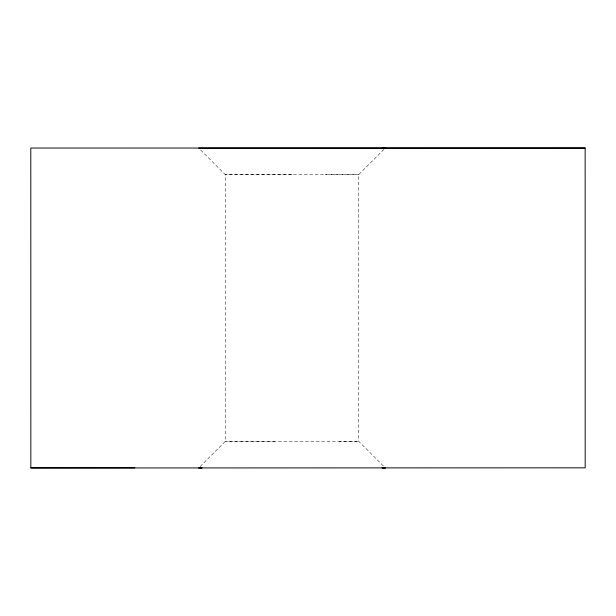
<?xml version="1.0" encoding="UTF-8"?>
<svg xmlns="http://www.w3.org/2000/svg" width="616" height="616" viewBox="0 0 616 616"><rect width="100%" height="100%" fill="white"/><g stroke="black" fill="none" stroke-linecap="round" stroke-linejoin="round"><path stroke-width="0.46" stroke-dasharray="3.08 2.31" d="M383.937 149.388L358.62 174.721L358.658 441.248L383.976 466.558M200.085 466.582L225.402 441.248L225.364 174.721L198.714 148.079M291.992 174.713L225.364 174.721L358.62 174.721L325.31 174.705M274.782 441.264L225.402 441.248L358.658 441.248L339.139 441.248"/><path stroke-width="0.92" d="M30.846 467.867L134.812 467.837M585.146 148.025L30.8 148.048L30.846 467.968L585.192 467.837L585.146 148.025L198.714 148.079M382.089 148.056L385.27 148.056M201.933 467.906L198.752 467.914L201.933 467.914M385.308 467.89L382.136 467.898L385.308 467.89"/></g></svg>
